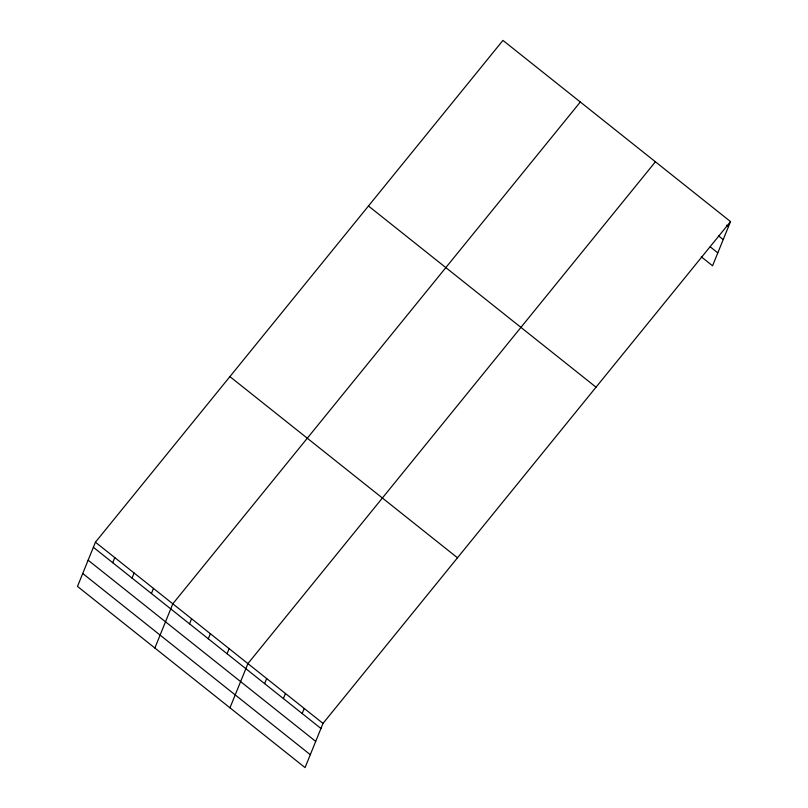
<?xml version="1.0" encoding="UTF-8"?>
<svg xmlns="http://www.w3.org/2000/svg" width="808" height="808" viewBox="0 0 808 808"><rect width="100%" height="100%" fill="white"/><g stroke="black" fill="none" stroke-linecap="round" stroke-linejoin="round"><path stroke-width="1.21" d="M95.435 542.208L77.487 586.416L305.06 767.6L323.008 723.402L730.513 221.584L502.94 40.4L95.435 542.208L323.008 723.402M112.716 562.691L114.776 557.611M132.058 578.094L134.128 573.013M151.409 593.486L153.469 588.416M154.863 648.016L172.811 603.818L580.316 102M189.526 623.837L191.587 618.766M208.302 638.785L210.363 633.714M227.078 653.733L229.139 648.662M229.967 707.808L247.915 663.61L655.409 161.792M264.63 683.629L266.69 678.558M283.396 698.577L285.466 693.506M302.172 713.525L304.242 708.454M730.513 221.584L712.565 265.792L701.304 256.823M726.574 225.169L728.452 226.664M718.514 235.835L723.21 239.572M710.293 246.894L717.807 252.874M368.458 206L596.041 387.184M229.906 376.609L457.49 557.803M93.374 547.289L320.948 728.473M88.133 560.197L315.706 741.39M82.729 573.498L310.302 754.692"/></g></svg>
